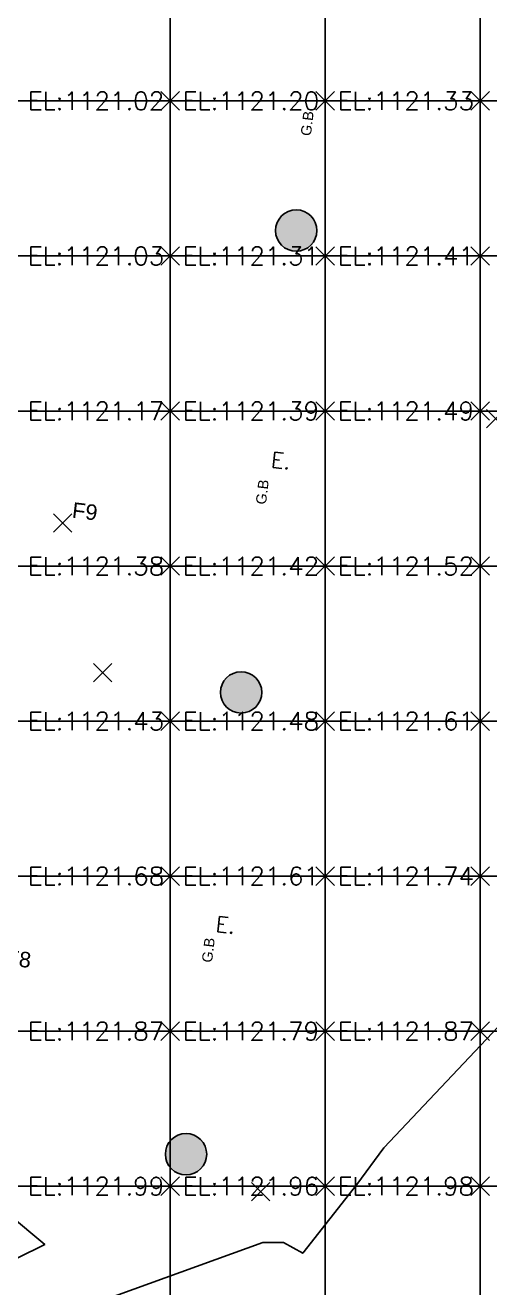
# Model space of a CAD drawing. Header units: metres. Extents: x -212 to 353974, y -37 to 356021.
# Drawn here: x 353782.36 to 353791.35, y 355941.08 to 355965.51 of the extents above; entities that cross this region are included whole.
import ezdxf
from ezdxf.enums import TextEntityAlignment as Align

# ---------------------------------------------------------------- set-up
doc = ezdxf.new("R2010")
doc.units = ezdxf.units.M
for name, color, linetype in [('$AUDIT_BAD_LAYER1', 7, 'Continuous'), ('C-TOPO-MINR', 8, 'Continuous'), ('C-TOPO-TEXT', 7, 'Continuous'), ('S-S-COLUMN', 60, 'Continuous'), ('S-S-COLUMN HATCH', 250, 'Continuous'), ('S-TEXT- BEAMS', 7, 'Continuous'), ('S-Text-Col.', 7, 'Continuous'), ('Survey.td2', 7, 'Continuous'), ('V-NODE', 1, 'Continuous')]:
    doc.layers.add(name, color=color, linetype=linetype)
doc.styles.add('ARIAL', font='arial.ttf')
doc.styles.get("Standard").update_dxf_attribs({"font": 'simplex.shx'})

# ---------------------------------------------------------------- blocks, each defined once
blk = doc.blocks.new('*U1')
at = {"color": 0, "linetype": 'ByBlock', "lineweight": -2, "transparency": 16777216}
for p, q in [((-0.707, -0.707), (0.707, 0.707)), ((-0.707, 0.707), (0.707, -0.707))]:
    blk.add_line(p, q, dxfattribs=at)
blk = doc.blocks.new('*U614', base_point=(353786.9172, 355942.9454, 1121.9422))
at = {"layer": 'V-NODE', "lineweight": -2, "xscale": 0.25, "yscale": 0.25, "zscale": 0.25}
blk.add_blockref('*U1', (353786.9172, 355942.9454, 1121.9422), dxfattribs=at)
blk = doc.blocks.new('*U617', base_point=(353783.8565, 355952.9885, 1121.3827))
at = {"layer": 'V-NODE', "lineweight": -2, "xscale": 0.25, "yscale": 0.25, "zscale": 0.25}
blk.add_blockref('*U1', (353783.8565, 355952.9885, 1121.3827), dxfattribs=at)
blk = doc.blocks.new('*U621', base_point=(353783.0847, 355955.882, 1121.3723))
at = {"layer": 'V-NODE', "lineweight": -2, "xscale": 0.25, "yscale": 0.25, "zscale": 0.25}
blk.add_blockref('*U1', (353783.0847, 355955.882, 1121.3723), dxfattribs=at)
blk = doc.blocks.new('*U622', base_point=(353791.4665, 355957.9022, 1121.5997))
at = {"layer": 'V-NODE', "lineweight": -2, "xscale": 0.25, "yscale": 0.25, "zscale": 0.25}
blk.add_blockref('*U1', (353791.4665, 355957.9022, 1121.5997), dxfattribs=at)

msp = doc.modelspace()

# ---------------------------------------------------------------- hatches: boundary and pattern name
at = {"layer": 'S-S-COLUMN HATCH'}
h = msp.add_hatch(color=256, dxfattribs=at)
h.dxf.hatch_style = 1
edge = h.paths.add_edge_path()
edge.add_arc((353787.60519, 355961.54104), 0.4, -6.808782, 353.191218)
h = msp.add_hatch(color=256, dxfattribs=at)
h.dxf.hatch_style = 1
edge = h.paths.add_edge_path()
edge.add_arc((353787.60519, 355961.54104), 0.4, -6.808782, 353.191218)
h = msp.add_hatch(color=256, dxfattribs=at)
h.dxf.hatch_style = 1
edge = h.paths.add_edge_path()
edge.add_arc((353786.53818, 355952.60444), 0.4, -6.808782, 353.191218)
h = msp.add_hatch(color=256, dxfattribs=at)
h.dxf.hatch_style = 1
edge = h.paths.add_edge_path()
edge.add_arc((353786.53818, 355952.60444), 0.4, -6.808782, 353.191218)
h = msp.add_hatch(color=256, dxfattribs=at)
h.dxf.hatch_style = 1
edge = h.paths.add_edge_path()
edge.add_arc((353785.47116, 355943.66784), 0.4, -6.808782, 353.191218)
h = msp.add_hatch(color=256, dxfattribs=at)
h.dxf.hatch_style = 1
edge = h.paths.add_edge_path()
edge.add_arc((353785.47116, 355943.66784), 0.4, -6.808782, 353.191218)

# ---------------------------------------------------------------- linework, layer by layer
at = {"color": 7, "true_color": 0xffffff}
for p, q in [((353785.16579, 355915.98249, 1117.64977), (353785.16579, 355981.24304, 1121.71962)), ((353788.16579, 355916.04908, 1117.65392), (353788.16579, 355980.9993, 1121.70442)), ((353791.16579, 355916.04908, 1117.65392), (353791.16579, 355980.6761, 1121.68427)), ((353766.4025, 355964.04908, 1115.89815), (353814.51346, 355964.04908, 1130.32772)), ((353767.04167, 355961.04908, 1116.08985), (353812.32423, 355961.04908, 1129.67112)), ((353767.68747, 355958.04908, 1116.28354), (353814.40461, 355958.04908, 1130.29508)), ((353768.37148, 355955.04908, 1116.48869), (353814.52556, 355955.04908, 1130.33135)), ((353769.0555, 355952.04908, 1116.69384), (353814.51346, 355952.04908, 1130.32772)), ((353769.73952, 355949.04908, 1116.89899), (353838.51346, 355949.04908, 1137.52587)), ((353770.42353, 355946.04908, 1117.10415), (353814.51346, 355946.04908, 1130.32772)), ((353771.10755, 355943.04908, 1117.3093), (353814.51346, 355943.04908, 1130.32772))]:
    msp.add_line(p, q, dxfattribs=at)
at = {"layer": 'C-TOPO-MINR', "color": 8, "linetype": 'Continuous', "lineweight": -3, "elevation": 1122, "flags": 128}
for points in [[(353780.67165, 355939.69126), (353786.95733, 355941.95785), (353787.36126, 355941.95772), (353787.73192, 355941.75265), (353788.78001, 355943.08208), (353789.29977, 355943.79032), (353796.25913, 355951.15011)], [(353770.72854, 355944.71135), (353771.10881, 355944.84687), (353774.51924, 355944.5523), (353774.53788, 355944.57126), (353775.16044, 355945.99571), (353775.15925, 355946.01212), (353775.04882, 355946.91923), (353775.5854, 355946.89621), (353775.69591, 355946.6455), (353777.58599, 355945.88826), (353777.67455, 355945.84949), (353777.68901, 355945.82424), (353777.71457, 355945.83233), (353778.35057, 355945.57011), (353782.73625, 355941.91848), (353779.47546, 355940.31468)]]:
    msp.add_lwpolyline(points, dxfattribs=at)
at = {"layer": 'C-TOPO-TEXT', "color": 6, "linetype": 'Continuous', "lineweight": -3}
for p, q in [((353784.98618, 355963.86947, 1121.19751), (353785.34539, 355964.22868, 1121.19751)), ((353784.98618, 355964.22868, 1121.19751), (353785.34539, 355963.86947, 1121.19751)), ((353787.98618, 355963.86947, 1121.33087), (353788.34539, 355964.22868, 1121.33087)), ((353787.98618, 355964.22868, 1121.33087), (353788.34539, 355963.86947, 1121.33087)), ((353790.98618, 355963.86947, 1121.2946), (353791.34539, 355964.22868, 1121.2946)), ((353790.98618, 355964.22868, 1121.2946), (353791.34539, 355963.86947, 1121.2946)), ((353784.98618, 355960.86947, 1121.30828), (353785.34539, 355961.22868, 1121.30828)), ((353784.98618, 355961.22868, 1121.30828), (353785.34539, 355960.86947, 1121.30828)), ((353787.98618, 355960.86947, 1121.40834), (353788.34539, 355961.22868, 1121.40834)), ((353787.98618, 355961.22868, 1121.40834), (353788.34539, 355960.86947, 1121.40834)), ((353790.98618, 355960.86947, 1121.449), (353791.34539, 355961.22868, 1121.449)), ((353790.98618, 355961.22868, 1121.449), (353791.34539, 355960.86947, 1121.449)), ((353784.98618, 355957.86947, 1121.38575), (353785.34539, 355958.22868, 1121.38575)), ((353784.98618, 355958.22868, 1121.38575), (353785.34539, 355957.86947, 1121.38575)), ((353787.98618, 355957.86947, 1121.48581), (353788.34539, 355958.22868, 1121.48581)), ((353787.98618, 355958.22868, 1121.48581), (353788.34539, 355957.86947, 1121.48581)), ((353790.98618, 355957.86947, 1121.58588), (353791.34539, 355958.22868, 1121.58588)), ((353790.98618, 355958.22868, 1121.58588), (353791.34539, 355957.86947, 1121.58588)), ((353784.98618, 355954.86947, 1121.42419), (353785.34539, 355955.22868, 1121.42419)), ((353784.98618, 355955.22868, 1121.42419), (353785.34539, 355954.86947, 1121.42419)), ((353787.98618, 355954.86947, 1121.52451), (353788.34539, 355955.22868, 1121.52451)), ((353787.98618, 355955.22868, 1121.52451), (353788.34539, 355954.86947, 1121.52451)), ((353790.98618, 355954.86947, 1121.66085), (353791.34539, 355955.22868, 1121.66085)), ((353790.98618, 355955.22868, 1121.66085), (353791.34539, 355954.86947, 1121.66085)), ((353784.98618, 355951.86947, 1121.48034), (353785.34539, 355952.22868, 1121.48034)), ((353784.98618, 355952.22868, 1121.48034), (353785.34539, 355951.86947, 1121.48034)), ((353787.98618, 355951.86947, 1121.61322), (353788.34539, 355952.22868, 1121.61322)), ((353787.98618, 355952.22868, 1121.61322), (353788.34539, 355951.86947, 1121.61322)), ((353790.98618, 355951.86947, 1121.74609), (353791.34539, 355952.22868, 1121.74609)), ((353790.98618, 355952.22868, 1121.74609), (353791.34539, 355951.86947, 1121.74609)), ((353784.98618, 355948.86947, 1121.60698), (353785.34539, 355949.22868, 1121.60698)), ((353784.98618, 355949.22868, 1121.60698), (353785.34539, 355948.86947, 1121.60698)), ((353787.98618, 355948.86947, 1121.73985), (353788.34539, 355949.22868, 1121.73985)), ((353787.98618, 355949.22868, 1121.73985), (353788.34539, 355948.86947, 1121.73985)), ((353790.98618, 355948.86947, 1121.87273), (353791.34539, 355949.22868, 1121.87273)), ((353790.98618, 355949.22868, 1121.87273), (353791.34539, 355948.86947, 1121.87273)), ((353784.98618, 355945.86947, 1121.79046), (353785.34539, 355946.22868, 1121.79046)), ((353784.98618, 355946.22868, 1121.79046), (353785.34539, 355945.86947, 1121.79046)), ((353787.98618, 355945.86947, 1121.86649), (353788.34539, 355946.22868, 1121.86649)), ((353787.98618, 355946.22868, 1121.86649), (353788.34539, 355945.86947, 1121.86649)), ((353790.98618, 355945.86947, 1121.99015), (353791.34539, 355946.22868, 1121.99015)), ((353790.98618, 355946.22868, 1121.99015), (353791.34539, 355945.86947, 1121.99015)), ((353784.98618, 355942.86947, 1121.95957), (353785.34539, 355943.22868, 1121.95957)), ((353784.98618, 355943.22868, 1121.95957), (353785.34539, 355942.86947, 1121.95957)), ((353787.98618, 355942.86947, 1121.98065), (353788.34539, 355943.22868, 1121.98065)), ((353787.98618, 355943.22868, 1121.98065), (353788.34539, 355942.86947, 1121.98065)), ((353790.98618, 355942.86947, 1122.07943), (353791.34539, 355943.22868, 1122.07943)), ((353790.98618, 355943.22868, 1122.07943), (353791.34539, 355942.86947, 1122.07943))]:
    msp.add_line(p, q, dxfattribs=at)
at = {"layer": 'S-S-COLUMN'}
for centre in [(353787.60519, 355961.54104), (353787.60519, 355961.54104), (353786.53818, 355952.60444), (353786.53818, 355952.60444), (353785.47116, 355943.66784), (353785.47116, 355943.66784)]:
    msp.add_circle(centre, 0.4, dxfattribs=at)
at = {"layer": 'Survey.td2'}
for p in [(353783.08467, 355955.88202, 1121.3723), (353783.85645, 355952.98853, 1121.3827), (353786.91722, 355942.94537, 1121.9422)]:
    msp.add_point(p, dxfattribs=at)

# ---------------------------------------------------------------- block references
at = {"layer": 'V-NODE'}
for name, p in [('*U622', (353791.4665, 355957.9022, 1121.5997)), ('*U621', (353783.0847, 355955.882, 1121.3723)), ('*U617', (353783.8565, 355952.9885, 1121.3827)), ('*U614', (353786.9172, 355942.9454, 1121.9422))]:
    msp.add_blockref(name, p, dxfattribs=at)

# ---------------------------------------------------------------- texts
at = {"layer": '$AUDIT_BAD_LAYER1'}
for p in [(353787.29294, 355956.94084, 0), (353786.21999, 355947.95459, 0)]:
    msp.add_text('E.', height=0.300003, rotation=353.191218, dxfattribs=at).set_placement(p, align=Align.CENTER)
at = {"layer": 'C-TOPO-TEXT', "color": 7, "linetype": 'Continuous', "lineweight": -3, "char_height": 0.35, "attachment_point": 4}
for s, insert in [('EL:1121.02', (353782.40889, 355964.04908, 1121.01599)), ('EL:1121.20', (353785.40889, 355964.04908, 1121.19751)), ('EL:1121.33', (353788.40889, 355964.04908, 1121.33087)), ('EL:1121.03', (353782.40889, 355961.04908, 1121.02808)), ('EL:1121.31', (353785.40889, 355961.04908, 1121.30828)), ('EL:1121.41', (353788.40889, 355961.04908, 1121.40834)), ('EL:1121.17', (353782.40889, 355958.04908, 1121.17217)), ('EL:1121.39', (353785.40889, 355958.04908, 1121.38575)), ('EL:1121.49', (353788.40889, 355958.04908, 1121.48581)), ('EL:1121.38', (353782.40889, 355955.04908, 1121.38493)), ('EL:1121.42', (353785.40889, 355955.04908, 1121.42419)), ('EL:1121.52', (353788.40889, 355955.04908, 1121.52451)), ('EL:1121.43', (353782.40889, 355952.04908, 1121.43058)), ('EL:1121.48', (353785.40889, 355952.04908, 1121.48034)), ('EL:1121.61', (353788.40889, 355952.04908, 1121.61322)), ('EL:1121.68', (353782.40889, 355949.04908, 1121.67812)), ('EL:1121.61', (353785.40889, 355949.04908, 1121.60698)), ('EL:1121.74', (353788.40889, 355949.04908, 1121.73985)), ('EL:1121.87', (353782.40889, 355946.04908, 1121.86926)), ('EL:1121.79', (353785.40889, 355946.04908, 1121.79046)), ('EL:1121.87', (353788.40889, 355946.04908, 1121.86649)), ('EL:1121.99', (353782.40889, 355943.04908, 1121.99159)), ('EL:1121.96', (353785.40889, 355943.04908, 1121.95957)), ('EL:1121.98', (353788.40889, 355943.04908, 1121.98065))]:
    msp.add_mtext(s, dxfattribs=dict(at, insert=insert))
at = {"layer": 'S-TEXT- BEAMS', "ltscale": 0.05, "style": 'ARIAL'}
for p in [(353787.78947, 355963.3751, 0), (353786.91919, 355956.24341), (353785.87483, 355947.37903)]:
    msp.add_text('G.B', height=0.200002, rotation=83.191218, dxfattribs=at).set_placement(p, align=Align.MIDDLE_LEFT)
at = {"layer": 'S-Text-Col.', "ltscale": 0.05, "style": 'ARIAL'}
for s, p in [('F9', (353783.26997, 355956.13647)), ('F8', (353781.98436, 355947.47775))]:
    msp.add_text(s, height=0.300003, rotation=353.191218, dxfattribs=at).set_placement(p, align=Align.MIDDLE_LEFT)

doc.saveas('drawing.dxf')
